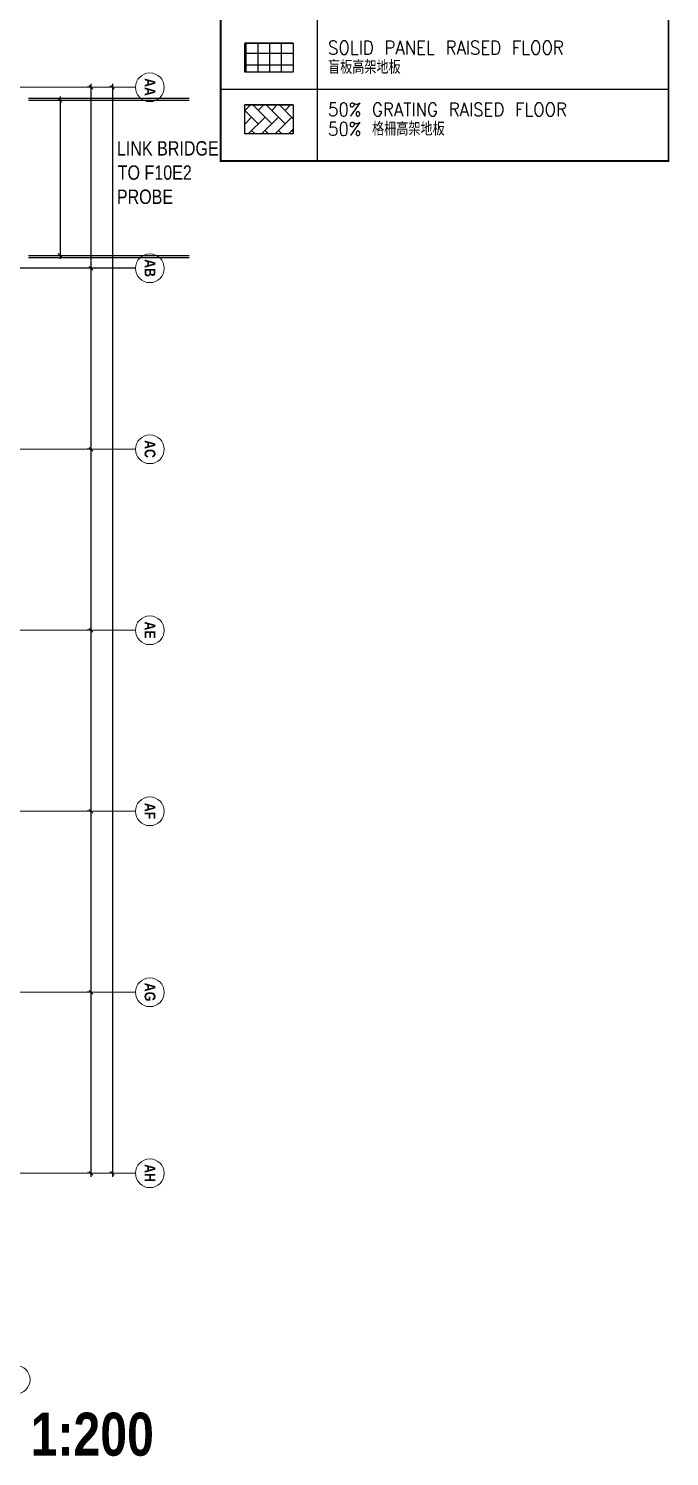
# Model space of a CAD drawing. Extents: x -14231 to 343475, y -171733 to 30720.
# Drawn here: x 298882 to 343475, y -153256 to -53855 of the extents above; entities that cross this region are included whole.
import ezdxf
from ezdxf.enums import TextEntityAlignment as Align

# ---------------------------------------------------------------- set-up
doc = ezdxf.new("R2010")
doc.units = 0
doc.header["$LTSCALE"] = 8
doc.linetypes.add('IDA - Grid Line', pattern=[3500, 2000, -500, 500, -500])
doc.layers.get('0').update_dxf_attribs({"color": 1, "linetype": 'CONTINUOUS'})
doc.layers.get('Defpoints').update_dxf_attribs({"linetype": 'CONTINUOUS'})
for name, color, linetype in [('0-格栅板', 90, 'CONTINUOUS'), ('000_CTCI_CSA', 7, 'CONTINUOUS'), ('1', 1, 'CONTINUOUS'), ('188K-SM-03-F10-ARCH-PA-Y2257103$0$K-TXT', 7, 'CONTINUOUS'), ('Ceiling FL+3000', 6, 'CONTINUOUS')]:
    doc.layers.add(name, color=color, linetype=linetype)
for name, color, linetype, lineweight in [('188K-SM-03-F10-ARCH-RF-Y2257103$0$K-TXT', 53, 'CONTINUOUS', 30), ('A-_ANOTGRID_E', 7, 'CONTINUOUS', 9), ('A-ANOT----_D', 7, 'CONTINUOUS', 9), ('盲板', 1, 'CONTINUOUS', 0)]:
    doc.layers.add(name, color=color, linetype=linetype, lineweight=lineweight)
doc.styles.add('188K-SM-03-F10-ARCH-RF-Y2257103$0$Standard', font='txt.shx', dxfattribs={"bigfont": 'chineset.shx'})
doc.styles.add('Arial Narrow_2', font='ARIALN.TTF', dxfattribs={"width": 0.8, "height": 0.22})
doc.styles.add('Arial Narrow_B', font='ARIALNB.TTF', dxfattribs={"height": 750})
doc.styles.add('Site Area', font='arial.ttf', dxfattribs={"width": 0.8})
doc.dimstyles.new('IDA_-_Arial_-_2_5mm_-_Black_-_Diagonal', dxfattribs={"dimscale": 304.8, "dimtxt": 639.644359, "dimasz": 0.82021, "dimexe": 0.82021, "dimexo": 0.82021, "dimgap": 0, "dimtad": 1, "dimdec": 0, "dimzin": 0, "dimdsep": 46, "dimtxsty": 'Arial Narrow_2', "dimblk1": 'OBLIQUE', "dimblk2": 'OBLIQUE', "dimsah": 1, "dimcen": 0.09, "dimdle": 0.82021, "dimazin": 0, "dimtfac": 1, "dimtdec": 4, "dimtix": 1, "dimtmove": 0, "dimatfit": 3, "dimfxl": 1, "dimtvp": 1, "dimtolj": 1, "dimtzin": 0, "dimarcsym": 2})

# ---------------------------------------------------------------- blocks, each defined once
blk = doc.blocks.new('_Oblique')
at = {"color": 0, "linetype": 'ByBlock', "lineweight": -2}
blk.add_line((-0.5, -0.5), (0.5, 0.5), dxfattribs=at)
blk = doc.blocks.new('*D279')
at = {"layer": 'A-ANOT----_D', "color": 0, "lineweight": -2, "transparency": 16777216}
for p, q in [((304648, -57943), (304471, -57943)), ((304721, -57693), (304721, -133793)), ((304648, -133543), (304471, -133543))]:
    blk.add_line(p, q, dxfattribs=at)
at = {"layer": 'Defpoints', "color": 0, "transparency": 16777216}
for p in [(304898, -57943), (304721, -133543), (304898, -133543)]:
    blk.add_point(p, dxfattribs=at)
at = {"layer": 'A-ANOT----_D', "color": 0, "lineweight": -2, "transparency": 16777216, "xscale": 250, "yscale": 250, "zscale": 250}
for p, rotation in [((304721, -57943), 90), ((304721, -133543), 270)]:
    blk.add_blockref('_Oblique', p, dxfattribs=dict(at, rotation=rotation))
at = {"layer": 'A-ANOT----_D', "color": 0, "transparency": 16777216, "insert": (304721, -95743), "char_height": 0.22, "width": 2375.82, "attachment_point": 5, "rotation": 90, "style": 'Arial Narrow_2'}
blk.add_mtext('\\A1;75600', dxfattribs=at)
blk = doc.blocks.new('*D280')
at = {"layer": '000_CTCI_CSA', "color": 0, "lineweight": -2, "transparency": 16777216}
for p, q in [((303148, -57943), (302971, -57943)), ((303221, -57693), (303221, -70793)), ((303148, -70543), (302971, -70543))]:
    blk.add_line(p, q, dxfattribs=at)
at = {"layer": 'Defpoints', "color": 0, "transparency": 16777216}
for p in [(303398, -57943), (303221, -70543), (303398, -70543)]:
    blk.add_point(p, dxfattribs=at)
at = {"layer": '000_CTCI_CSA', "color": 0, "lineweight": -2, "transparency": 16777216, "xscale": 250, "yscale": 250, "zscale": 250}
for p, rotation in [((303221, -57943), 90), ((303221, -70543), 270)]:
    blk.add_blockref('_Oblique', p, dxfattribs=dict(at, rotation=rotation))
at = {"layer": '000_CTCI_CSA', "color": 0, "transparency": 16777216, "insert": (303221, -64243), "char_height": 0.22, "width": 2375.82, "attachment_point": 5, "rotation": 90, "style": 'Arial Narrow_2'}
blk.add_mtext('\\A1;12600', dxfattribs=at)
blk = doc.blocks.new('*D281')
at = {"layer": '000_CTCI_CSA', "color": 0, "lineweight": -2, "transparency": 16777216}
for p, q in [((303148, -70543), (302971, -70543)), ((303221, -70293), (303221, -83393)), ((303148, -83143), (302971, -83143))]:
    blk.add_line(p, q, dxfattribs=at)
at = {"layer": 'Defpoints', "color": 0, "transparency": 16777216}
for p in [(303398, -70543), (303221, -83143), (303398, -83143)]:
    blk.add_point(p, dxfattribs=at)
at = {"layer": '000_CTCI_CSA', "color": 0, "lineweight": -2, "transparency": 16777216, "xscale": 250, "yscale": 250, "zscale": 250}
for p, rotation in [((303221, -70543), 90), ((303221, -83143), 270)]:
    blk.add_blockref('_Oblique', p, dxfattribs=dict(at, rotation=rotation))
at = {"layer": '000_CTCI_CSA', "color": 0, "transparency": 16777216, "insert": (303221, -76843), "char_height": 0.22, "width": 2375.82, "attachment_point": 5, "rotation": 90, "style": 'Arial Narrow_2'}
blk.add_mtext('\\A1;12600', dxfattribs=at)
blk = doc.blocks.new('*D282')
at = {"layer": '000_CTCI_CSA', "color": 0, "lineweight": -2, "transparency": 16777216}
for p, q in [((303148, -83143), (302971, -83143)), ((303221, -82893), (303221, -95993)), ((303148, -95743), (302971, -95743))]:
    blk.add_line(p, q, dxfattribs=at)
at = {"layer": 'Defpoints', "color": 0, "transparency": 16777216}
for p in [(303398, -83143), (303221, -95743), (303398, -95743)]:
    blk.add_point(p, dxfattribs=at)
at = {"layer": '000_CTCI_CSA', "color": 0, "lineweight": -2, "transparency": 16777216, "xscale": 250, "yscale": 250, "zscale": 250}
for p, rotation in [((303221, -83143), 90), ((303221, -95743), 270)]:
    blk.add_blockref('_Oblique', p, dxfattribs=dict(at, rotation=rotation))
at = {"layer": '000_CTCI_CSA', "color": 0, "transparency": 16777216, "insert": (303221, -89443), "char_height": 0.22, "width": 2375.82, "attachment_point": 5, "rotation": 90, "style": 'Arial Narrow_2'}
blk.add_mtext('\\A1;12600', dxfattribs=at)
blk = doc.blocks.new('*D283')
at = {"layer": '000_CTCI_CSA', "color": 0, "lineweight": -2, "transparency": 16777216}
for p, q in [((303148, -95743), (302971, -95743)), ((303221, -95493), (303221, -108593)), ((303148, -108343), (302971, -108343))]:
    blk.add_line(p, q, dxfattribs=at)
at = {"layer": 'Defpoints', "color": 0, "transparency": 16777216}
for p in [(303398, -95743), (303221, -108343), (303398, -108343)]:
    blk.add_point(p, dxfattribs=at)
at = {"layer": '000_CTCI_CSA', "color": 0, "lineweight": -2, "transparency": 16777216, "xscale": 250, "yscale": 250, "zscale": 250}
for p, rotation in [((303221, -95743), 90), ((303221, -108343), 270)]:
    blk.add_blockref('_Oblique', p, dxfattribs=dict(at, rotation=rotation))
at = {"layer": '000_CTCI_CSA', "color": 0, "transparency": 16777216, "insert": (303221, -102043), "char_height": 0.22, "width": 2375.82, "attachment_point": 5, "rotation": 90, "style": 'Arial Narrow_2'}
blk.add_mtext('\\A1;12600', dxfattribs=at)
blk = doc.blocks.new('*D284')
at = {"layer": '000_CTCI_CSA', "color": 0, "lineweight": -2, "transparency": 16777216}
for p, q in [((303148, -108343), (302971, -108343)), ((303221, -108093), (303221, -121193)), ((303148, -120943), (302971, -120943))]:
    blk.add_line(p, q, dxfattribs=at)
at = {"layer": 'Defpoints', "color": 0, "transparency": 16777216}
for p in [(303398, -108343), (303221, -120943), (303398, -120943)]:
    blk.add_point(p, dxfattribs=at)
at = {"layer": '000_CTCI_CSA', "color": 0, "lineweight": -2, "transparency": 16777216, "xscale": 250, "yscale": 250, "zscale": 250}
for p, rotation in [((303221, -108343), 90), ((303221, -120943), 270)]:
    blk.add_blockref('_Oblique', p, dxfattribs=dict(at, rotation=rotation))
at = {"layer": '000_CTCI_CSA', "color": 0, "transparency": 16777216, "insert": (303221, -114643), "char_height": 0.22, "width": 2375.82, "attachment_point": 5, "rotation": 90, "style": 'Arial Narrow_2'}
blk.add_mtext('\\A1;12600', dxfattribs=at)
blk = doc.blocks.new('*D285')
at = {"layer": '000_CTCI_CSA', "color": 0, "lineweight": -2, "transparency": 16777216}
for p, q in [((303148, -120943), (302971, -120943)), ((303221, -120693), (303221, -133793)), ((303148, -133543), (302971, -133543))]:
    blk.add_line(p, q, dxfattribs=at)
at = {"layer": 'Defpoints', "color": 0, "transparency": 16777216}
for p in [(303398, -120943), (303221, -133543), (303398, -133543)]:
    blk.add_point(p, dxfattribs=at)
at = {"layer": '000_CTCI_CSA', "color": 0, "lineweight": -2, "transparency": 16777216, "xscale": 250, "yscale": 250, "zscale": 250}
for p, rotation in [((303221, -120943), 90), ((303221, -133543), 270)]:
    blk.add_blockref('_Oblique', p, dxfattribs=dict(at, rotation=rotation))
at = {"layer": '000_CTCI_CSA', "color": 0, "transparency": 16777216, "insert": (303221, -127243), "char_height": 0.22, "width": 2375.82, "attachment_point": 5, "rotation": 90, "style": 'Arial Narrow_2'}
blk.add_mtext('\\A1;12600', dxfattribs=at)
blk = doc.blocks.new('Grid - 4 mm Dia-V240-PH1 LEVEL 1 - WWTP')
at = {"layer": 'A-_ANOTGRID_E'}
blk.add_circle((0, 0), 4, dxfattribs=at)

msp = doc.modelspace()

# ---------------------------------------------------------------- hatches: boundary and pattern name
at = {"layer": '0-格栅板', "lineweight": -3}
h = msp.add_hatch(dxfattribs=at)
h.set_pattern_fill('AR-HBONE', color=5, scale=6.472757, angle=-90)
h.set_pattern_definition([(315, (-99460.06, 20882.24), (930.0322, -1e-13), [1972.8963, -657.632]), (45, (-98995.05, 20417.2), (930.0322, -2e-13), [1972.8963, -657.632])])
h.paths.add_polyline_path([(313927.6437, -59175.6001), (317293.4773, -59175.6001), (317293.4773, -61195.1002), (313927.6437, -61195.1002)])
edge = h.paths.add_edge_path(flags=17)
edge.add_line((317293.4773, -59175.6001), (313927.6437, -59175.6001))
at = {"layer": '盲板', "lineweight": -3}
h = msp.add_hatch(dxfattribs=at)
h.set_pattern_fill('ANSI37', color=256, scale=258.910271, angle=45)
h.set_pattern_definition([(90, (-99460.1, 20882.24), (-822.0401, 0), []), (180, (-99460.1, 20882.24), (0, -822.0401), [])])
h.paths.add_polyline_path([(313927.6437, -54875.1927), (317293.4773, -54875.1927), (317293.4773, -56894.6928), (313927.6437, -56894.6928)])
edge = h.paths.add_edge_path(flags=17)
edge.add_line((317293.4773, -54875.1927), (313927.6437, -54875.1927))

# ---------------------------------------------------------------- linework, layer by layer
at = {"color": 8, "true_color": 0x808080}
for p, q in [((298882.2899, -58693.3464), (310064.2488, -58693.3464)), ((298882.2899, -58843.3464), (310064.2488, -58843.3464)), ((298882.2899, -69643.3464), (310064.2488, -69643.3464)), ((298882.2899, -69793.3464), (310064.2488, -69793.3464))]:
    msp.add_line(p, q, dxfattribs=at)
at = {"layer": '000_CTCI_CSA', "color": 8, "true_color": 0x808080}
for p, q in [((301076.2754, -58593.3464), (301076.2754, -69893.3464)), ((299132.2899, -58843.3464), (301326.2754, -58843.3464)), ((299132.2899, -69643.3464), (301326.2754, -69643.3464))]:
    msp.add_line(p, q, dxfattribs=at)
at = {"layer": '1', "color": 8, "true_color": 0x808080}
msp.add_line((306322.8966, -70543.3464), (274882.2899, -70543.3464), dxfattribs=at)
at = {"layer": '188K-SM-03-F10-ARCH-PA-Y2257103$0$K-TXT'}
for p, q in [((318976.394, -63074.1089), (318976.394, -41588.4929)), ((312244.727, -58067.3421), (343410.2745, -58067.3421))]:
    msp.add_line(p, q, dxfattribs=at)
at = {"layer": '188K-SM-03-F10-ARCH-PA-Y2257103$0$K-TXT', "const_width": 130.17}
msp.add_lwpolyline([(343410.2745, -41588.4929), (343410.2745, -63074.1089), (312244.727, -63074.1089), (312244.727, -41588.4929)], dxfattribs=at)
at = {"layer": '188K-SM-03-F10-ARCH-PA-Y2257103$0$K-TXT'}
for points in [[(313927.6437, -54875.1927), (317293.4773, -54875.1927), (317293.4773, -56894.6928), (313927.6437, -56894.6928), (313927.6437, -54875.1927)], [(313927.6437, -59175.6001), (317293.4773, -59175.6001), (317293.4773, -61195.1002), (313927.6437, -61195.1002), (313927.6437, -59175.6001)]]:
    msp.add_lwpolyline(points, dxfattribs=at)
at = {"layer": 'A-_ANOTGRID_E', "color": 8, "linetype": 'IDA - Grid Line', "true_color": 0x808080}
for p, q in [((306322.8966, -57943.3464), (218813.0045, -57943.3464)), ((306322.8966, -70543.3464), (218813.0045, -70543.3464)), ((306322.8966, -83143.3464), (218813.0045, -83143.3464)), ((306322.8966, -95743.3464), (218813.0045, -95743.3464)), ((306322.8966, -108343.3464), (218813.0045, -108343.3464)), ((306322.8966, -120943.3464), (218813.0045, -120943.3464)), ((306322.8966, -133543.3464), (218813.0045, -133543.3464))]:
    msp.add_line(p, q, dxfattribs=at)
at = {"layer": 'Ceiling FL+3000'}
for p, q in [((317293.4773, -54875.1927), (313927.6437, -54875.1927)), ((317293.4773, -59175.6001), (313927.6437, -59175.6001))]:
    msp.add_line(p, q, dxfattribs=at)

# ---------------------------------------------------------------- block references
at = {"layer": '000_CTCI_CSA', "color": 8, "true_color": 0x808080, "xscale": 250, "yscale": 250, "zscale": 250}
for p, rotation in [((301076.2754, -58843.3464), 90), ((301076.2754, -69643.3464), 270)]:
    msp.add_blockref('_Oblique', p, dxfattribs=dict(at, rotation=rotation))
at = {"layer": 'A-_ANOTGRID_E', "color": 8, "lineweight": 5, "true_color": 0x808080, "xscale": 249.9999999999999, "yscale": 249.9999999999999, "zscale": 249.9999999999999, "rotation": 89.99999999999999}
for p in [(307322.8966, -57943.3464), (307322.8966, -70543.3464), (307322.8966, -83143.3464), (307322.8966, -95743.3464), (307322.8966, -108343.3464), (307322.8966, -120943.3464), (307322.8966, -133543.3464)]:
    msp.add_blockref('Grid - 4 mm Dia-V240-PH1 LEVEL 1 - WWTP', p, dxfattribs=at)
at = {"layer": 'A-_ANOTGRID_E', "color": 8, "lineweight": 5, "true_color": 0x808080, "xscale": 250.0000000000007, "yscale": 250.0000000000007, "zscale": 250.0000000000007}
msp.add_blockref('Grid - 4 mm Dia-V240-PH1 LEVEL 1 - WWTP', (297982.2899, -147907.3875), dxfattribs=at)

# ---------------------------------------------------------------- texts
at = {"color": 8, "true_color": 0x808080, "style": 'Site Area', "width": 0.8}
for s, p in [('LINK BRIDGE', (305029.9298, -62695.3544)), ('TO F10E2', (305085.5914, -64379.7564)), ('PROBE', (305025.5641, -66064.1584))]:
    msp.add_text(s, height=1000, dxfattribs=at).set_placement(p)
at = {"color": 8, "true_color": 0x808080, "insert": (227312.24, -150206.8004, 0), "char_height": 3000, "attachment_point": 1, "style": 'Site Area'}
msp.add_mtext_dynamic_manual_height_columns('{\\fArial|b1|i0|c0|p34;F10E1  L30 RAISED FLOOR LAYOUT SCALE 1:200 }', width=133992.306279, gutter_width=24254.764, heights=[0], dxfattribs=at)
at = {"layer": '000_CTCI_CSA', "color": 8, "true_color": 0x808080, "insert": (301076.1631, -64172.2851), "char_height": 0.22, "width": 2375.821903, "attachment_point": 5, "rotation": 90, "style": 'Arial Narrow_2'}
msp.add_mtext('\\A1;10800', dxfattribs=at)
at = {"layer": '188K-SM-03-F10-ARCH-RF-Y2257103$0$K-TXT', "color": 7, "lineweight": -2, "style": '188K-SM-03-F10-ARCH-RF-Y2257103$0$Standard', "width": 0.9}
for s, height, p in [('SOLID PANEL RAISED FLOOR', 935.852035, (319722.3873, -55188.681)), ('盲板高架地板', 935.85204, (319722.3873, -56542.0174)), ('50%%% GRATING RAISED FLOOR', 935.852035, (319722.3873, -59489.0884)), ('50%%% 格柵高架地板', 935.852035, (319722.3873, -60842.4248))]:
    msp.add_text(s, height=height, dxfattribs=at).set_placement(p, align=Align.MIDDLE_LEFT)
at = {"layer": 'A-_ANOTGRID_E', "color": 8, "true_color": 0x808080, "char_height": 750, "attachment_point": 1, "rotation": 270, "style": 'Arial Narrow_B'}
for s, insert, width in [('AA', (307707.1579, -57307.4016), 1523.20625), ('AB', (307707.1579, -69907.4016), 1523.20625), ('AC', (307707.1579, -82507.4016), 1523.20625), ('AE', (307707.1579, -95131.1516), 1463.079687), ('AF', (307707.1579, -107756.1516), 1402.953125), ('AG', (307707.1579, -120282.4016), 1583.332812), ('AH', (307707.1579, -132907.4016), 1523.20625)]:
    msp.add_mtext(s, dxfattribs=dict(at, insert=insert, width=width))

# ---------------------------------------------------------------- dimensions: what is measured, and where the dimension line sits
at = {"layer": '000_CTCI_CSA', "color": 8, "true_color": 0x808080}
for base, p1, p2, picture, middle in [((303220.8088, -70543.3464), (303397.5855, -57943.3464), (303397.5855, -70543.3464), '*D280', (303220.6965, -64243.3464)), ((303220.8088, -83143.3464), (303397.5855, -70543.3464), (303397.5855, -83143.3464), '*D281', (303220.6965, -76843.3464)), ((303220.8088, -95743.3464), (303397.5855, -83143.3464), (303397.5855, -95743.3464), '*D282', (303220.6965, -89443.3464)), ((303220.8088, -108343.3464), (303397.5855, -95743.3464), (303397.5855, -108343.3464), '*D283', (303220.6965, -102043.3464)), ((303220.8088, -120943.3464), (303397.5855, -108343.3464), (303397.5855, -120943.3464), '*D284', (303220.6965, -114643.3464)), ((303220.8088, -133543.3464), (303397.5855, -120943.3464), (303397.5855, -133543.3464), '*D285', (303220.6965, -127243.3464))]:
    dim = msp.add_linear_dim(base=base, p1=p1, p2=p2, angle=270, dimstyle='IDA_-_Arial_-_2_5mm_-_Black_-_Diagonal', override={"dimpost": '<>', "dimfxl": 12600}, dxfattribs=at)
    dim.commit()
    dim.dimension.update_dxf_attribs({"geometry": picture, "text_midpoint": middle})
at = {"layer": 'A-ANOT----_D', "color": 8, "true_color": 0x808080}
dim = msp.add_linear_dim(base=(304720.8088, -133543.3464), p1=(304897.5855, -57943.3464), p2=(304897.5855, -133543.3464), angle=270, dimstyle='IDA_-_Arial_-_2_5mm_-_Black_-_Diagonal', override={"dimpost": '<>', "dimfxl": 75600}, dxfattribs=at)
dim.commit()
dim.dimension.update_dxf_attribs({"geometry": '*D279', "text_midpoint": (304720.6965, -95743.3464)})

doc.saveas('drawing.dxf')
